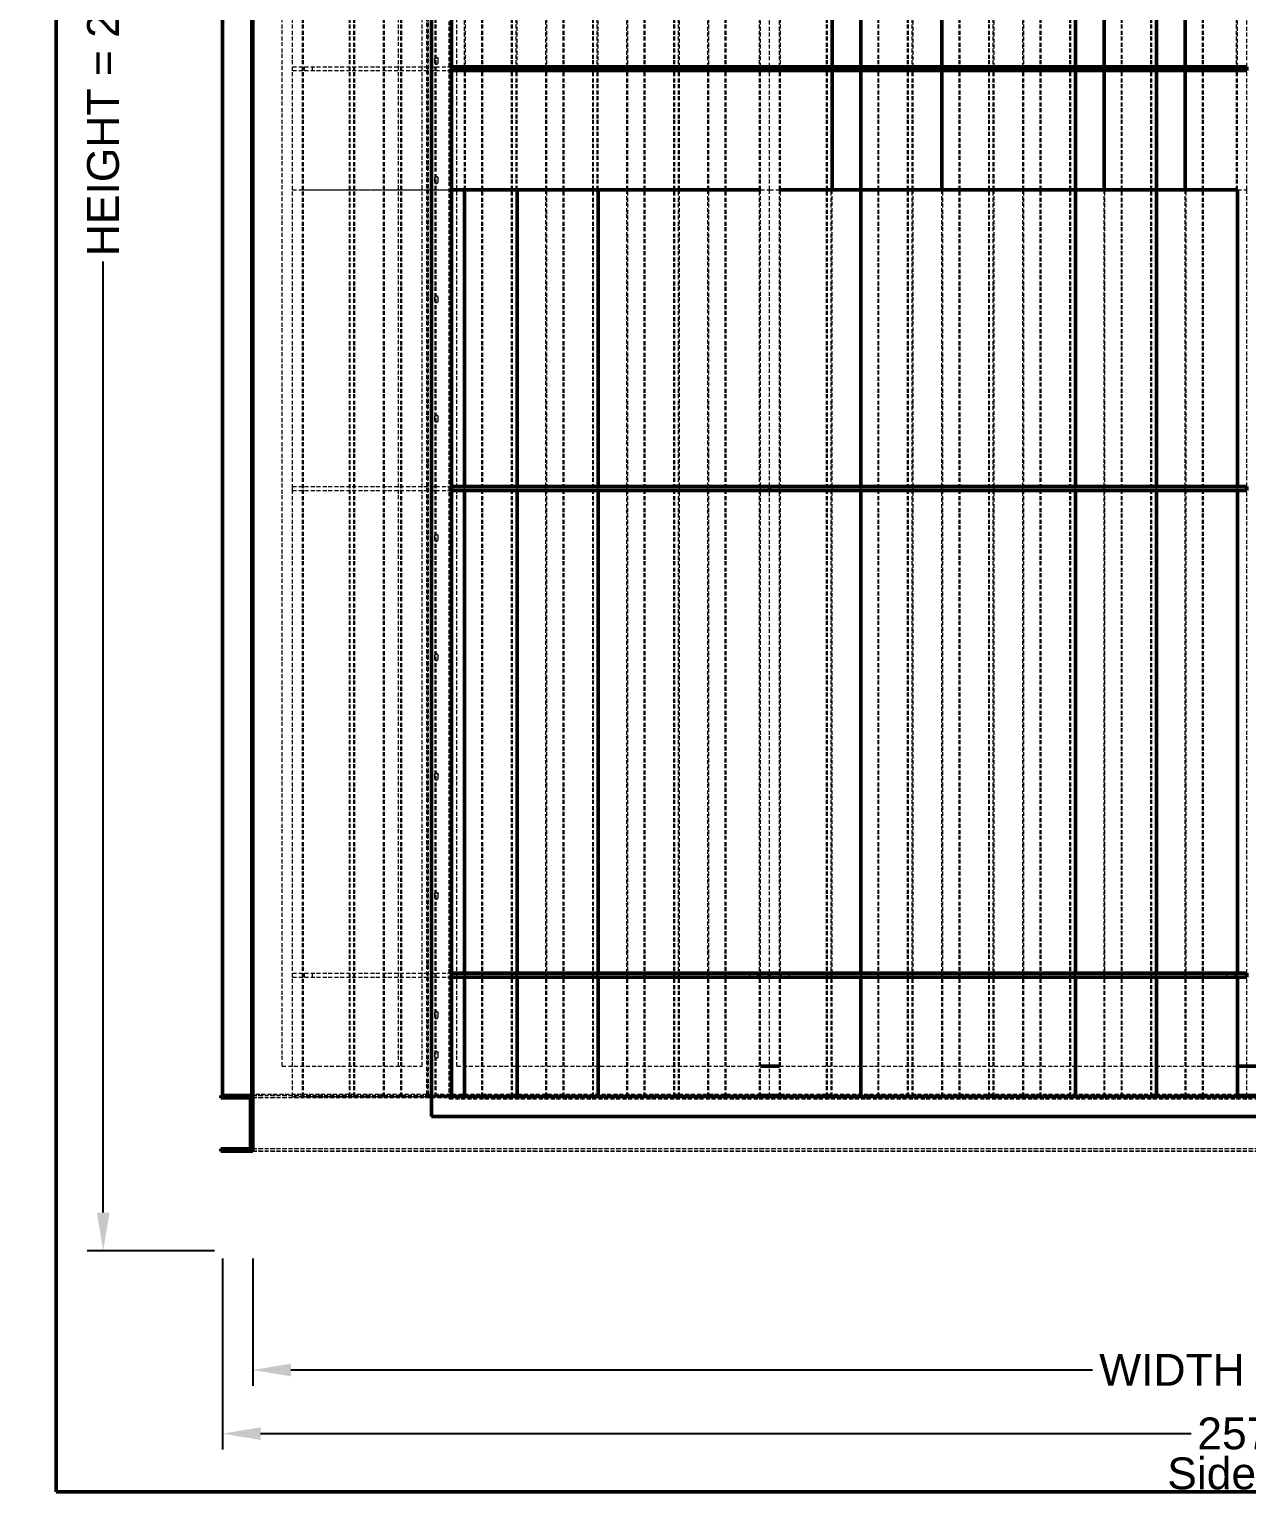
# Model space of a CAD drawing. Header units: millimetres. Extents: x 924 to 14628, y 360 to 10527.
# Drawn here: x 924 to 2455, y 7021 to 8860 of the extents above; entities that cross this region are included whole.
import ezdxf

# ---------------------------------------------------------------- set-up
doc = ezdxf.new("R2010")
doc.units = ezdxf.units.MM
doc.linetypes.add('Hidden', pattern=[15, 5, -3, 5, -2])
for name, color, linetype, lineweight in [('Default', 7, 'Continuous', 50), ('Edges', 7, 'Hidden', 15), ('HiddenEdges', 2, 'Hidden', 15), ('HiddenSilhouettes', 2, 'Hidden', 15), ('HiddenWires', 7, 'Hidden', 15), ('Silhouettes', 7, 'Continuous', 50), ('Wires', 7, 'Hidden', 15)]:
    doc.layers.add(name, color=color, linetype=linetype, lineweight=lineweight)
doc.layers.add('Dimension', color=7, linetype='Continuous', lineweight=50, true_color=0x6495ed)
doc.styles.add('Default', font='arial.ttf')
doc.dimstyles.get("Standard").update_dxf_attribs({"dimtxt": 0.18, "dimasz": 0.18, "dimexe": 0.18, "dimexo": 0.0625, "dimgap": 0.09, "dimtad": 0, "dimtih": 1, "dimtoh": 1, "dimdec": 4, "dimzin": 0, "dimdsep": 46, "dimtxsty": 'Standard', "dimcen": 0.09, "dimadec": 0, "dimazin": 0, "dimtfac": 1, "dimtdec": 4, "dimtofl": 0, "dimtmove": 0, "dimatfit": 3, "dimfxl": 1, "dimtolj": 1, "dimtzin": 0, "dimarcsym": 0})

# ---------------------------------------------------------------- blocks, each defined once
blk = doc.blocks.new('Left')
at = {"layer": 'Edges'}
for points in [[(-983.5, 38.9, 0), (-983.5, 645.9, 0)], [(-917.5, 38.9, 0), (-917.5, 645.9, 0)], [(-881.5, 38.9, 0), (-881.5, 645.9, 0)], [(-815.5, 38.9, 0), (-815.5, 645.9, 0)], [(-779.5, 38.9, 0), (-779.5, 645.9, 0)], [(-713.5, 38.9, 0), (-713.5, 645.9, 0)], [(-677.5, 38.9, 0), (-677.5, 645.9, 0)], [(-611.5, 38.9, 0), (-611.5, 645.9, 0)], [(-587.5, 38.9, 0), (-587.5, 645.9, 0)], [(-419.5, 38.9, 0), (-419.5, 645.9, 0)], [(-317.5, 38.9, 0), (-317.5, 645.9, 0)], [(-281.5, 38.9, 0), (-281.5, 645.9, 0)], [(-11.5, 38.9, 0), (-11.5, 645.9, 0)], [(-983.5, -116.1, 0), (-983.5, 33.9, 0)], [(-917.5, -116.1, 0), (-917.5, 33.9, 0)], [(-881.5, -116.1, 0), (-881.5, 33.9, 0)], [(-815.5, -116.1, 0), (-815.5, 33.9, 0)], [(-779.5, -116.1, 0), (-779.5, 33.9, 0)], [(-713.5, -116.1, 0), (-713.5, 33.9, 0)], [(-677.5, -116.1, 0), (-677.5, 33.9, 0)], [(-611.5, -116.1, 0), (-611.5, 33.9, 0)], [(-587.5, -116.1, 0), (-587.5, 33.9, 0)], [(-419.5, -116.1, 0), (-419.5, 33.9, 0)], [(-317.5, -116.1, 0), (-317.5, 33.9, 0)], [(-281.5, -116.1, 0), (-281.5, 33.9, 0)], [(-11.5, -116.1, 0), (-11.5, 33.9, 0)], [(-881.5, -489.1, 0), (-881.5, -116.1, 0)], [(-779.5, -489.1, 0), (-779.5, -116.1, 0)], [(-713.5, -489.1, 0), (-713.5, -116.1, 0)], [(-677.5, -489.1, 0), (-677.5, -116.1, 0)], [(-611.5, -489.1, 0), (-611.5, -116.1, 0)], [(-587.5, -489.1, 0), (-587.5, -116.1, 0)], [(-521.5, -489.1, 0), (-521.5, -116.1, 0)], [(-419.5, -489.1, 0), (-419.5, -116.1, 0)], [(-383.5, -489.1, 0), (-383.5, -116.1, 0)], [(-317.5, -489.1, 0), (-317.5, -116.1, 0)], [(-281.5, -489.1, 0), (-281.5, -116.1, 0)], [(-179.5, -489.1, 0), (-179.5, -116.1, 0)], [(-77.5, -489.1, 0), (-77.5, -116.1, 0)], [(-881.5, -1101.1, 0), (-881.5, -494.1, 0)], [(-779.5, -1101.1, 0), (-779.5, -494.1, 0)], [(-713.5, -1101.1, 0), (-713.5, -494.1, 0)], [(-677.5, -1101.1, 0), (-677.5, -494.1, 0)], [(-611.5, -1101.1, 0), (-611.5, -494.1, 0)], [(-587.5, -1101.1, 0), (-587.5, -494.1, 0)], [(-521.5, -1101.1, 0), (-521.5, -494.1, 0)], [(-419.5, -1101.1, 0), (-419.5, -494.1, 0)], [(-383.5, -1101.1, 0), (-383.5, -494.1, 0)], [(-317.5, -1101.1, 0), (-317.5, -494.1, 0)], [(-281.5, -1101.1, 0), (-281.5, -494.1, 0)], [(-179.5, -1101.1, 0), (-179.5, -494.1, 0)], [(-77.5, -1101.1, 0), (-77.5, -494.1, 0)], [(-881.5, -1256.1, 0), (-881.5, -1106.1, 0)], [(-779.5, -1256.1, 0), (-779.5, -1106.1, 0)], [(-713.5, -1256.1, 0), (-713.5, -1106.1, 0)], [(-677.5, -1256.1, 0), (-677.5, -1106.1, 0)], [(-611.5, -1256.1, 0), (-611.5, -1106.1, 0)], [(-587.5, -1256.1, 0), (-587.5, -1106.1, 0)], [(-521.5, -1256.1, 0), (-521.5, -1106.1, 0)], [(-419.5, -1256.1, 0), (-419.5, -1106.1, 0)], [(-383.5, -1256.1, 0), (-383.5, -1106.1, 0)], [(-317.5, -1256.1, 0), (-317.5, -1106.1, 0)], [(-281.5, -1256.1, 0), (-281.5, -1106.1, 0)], [(-179.5, -1256.1, 0), (-179.5, -1106.1, 0)], [(-77.5, -1256.1, 0), (-77.5, -1106.1, 0)]]:
    blk.add_polyline3d(points, dxfattribs=at)
at = {"layer": 'HiddenEdges'}
for points in [[(-1286.8, -1253.7, 0), (-1286.8, 1133.9, 0)], [(-1248.8, -1253.7, 0), (-1248.8, 1133.9, 0)], [(-1031.2, -1253.7, 0), (-1031.2, 1133.9, 0)], [(-1028.8, -1253.7, 0), (-1028.8, 1133.9, 0)], [(-1187.5, -116.1, 0), (-1187.5, 1023.9, 0)], [(-1128.5, -116.1, 0), (-1128.5, 1023.9, 0)], [(-1127.3, -116.1, 0), (-1127.3, 1023.9, 0)], [(-1121.5, -116.1, 0), (-1121.5, 1023.9, 0)], [(-1085.5, -116.1, 0), (-1085.5, 1023.9, 0)], [(-1062.5, -116.1, 0), (-1062.5, 1023.9, 0)], [(-1025.3, -116.1, 0), (-1025.3, 1023.9, 0)], [(-1019.5, -116.1, 0), (-1019.5, 1023.9, 0)], [(-982.3, -116.1, 0), (-982.3, 1023.9, 0)], [(-960.5, -116.1, 0), (-960.5, 1023.9, 0)], [(-923.3, -116.1, 0), (-923.3, 1023.9, 0)], [(-859.7, -116.1, 0), (-859.7, 1023.9, 0)], [(-858.5, -116.1, 0), (-858.5, 1023.9, 0)], [(-822.5, -116.1, 0), (-822.5, 1023.9, 0)], [(-821.3, -116.1, 0), (-821.3, 1023.9, 0)], [(-757.7, -116.1, 0), (-757.7, 1023.9, 0)], [(-720.5, -116.1, 0), (-720.5, 1023.9, 0)], [(-719.3, -116.1, 0), (-719.3, 1023.9, 0)], [(-655.7, -116.1, 0), (-655.7, 1023.9, 0)], [(-654.5, -116.1, 0), (-654.5, 1023.9, 0)], [(-528.5, -116.1, 0), (-528.5, 1023.9, 0)], [(-527.3, -116.1, 0), (-527.3, 1023.9, 0)], [(-522.7, -116.1, 0), (-522.7, 1023.9, 0)], [(-484.3, -116.1, 0), (-484.3, 1023.9, 0)], [(-463.7, -116.1, 0), (-463.7, 1023.9, 0)], [(-462.5, -116.1, 0), (-462.5, 1023.9, 0)], [(-426.5, -116.1, 0), (-426.5, 1023.9, 0)], [(-360.5, -116.1, 0), (-360.5, 1023.9, 0)], [(-324.5, -116.1, 0), (-324.5, 1023.9, 0)], [(-323.3, -116.1, 0), (-323.3, 1023.9, 0)], [(-258.5, -116.1, 0), (-258.5, 1023.9, 0)], [(-221.3, -116.1, 0), (-221.3, 1023.9, 0)], [(-157.7, -116.1, 0), (-157.7, 1023.9, 0)], [(-156.5, -116.1, 0), (-156.5, 1023.9, 0)], [(-55.7, -116.1, 0), (-55.7, 1023.9, 0)], [(-54.5, -116.1, 0), (-54.5, 1023.9, 0)], [(-1248.8, -1253.7, 0), (-1248.8, 743.9, 0)], [(-1001.2, -1253.7, 0), (-1001.2, 743.9, 0)], [(-983.5, 33.9, 0), (-983.5, 38.9, 0)], [(-917.5, 33.9, 0), (-917.5, 38.9, 0)], [(-881.5, 33.9, 0), (-881.5, 38.9, 0)], [(-815.5, 33.9, 0), (-815.5, 38.9, 0)], [(-779.5, 33.9, 0), (-779.5, 38.9, 0)], [(-713.5, 33.9, 0), (-713.5, 38.9, 0)], [(-677.5, 33.9, 0), (-677.5, 38.9, 0)], [(-611.5, 33.9, 0), (-611.5, 38.9, 0)], [(-587.5, 33.9, 0), (-587.5, 38.9, 0)], [(-419.5, 33.9, 0), (-419.5, 38.9, 0)], [(-317.5, 33.9, 0), (-317.5, 38.9, 0)], [(-281.5, 33.9, 0), (-281.5, 38.9, 0)], [(-11.5, 33.9, 0), (-11.5, 38.9, 0)], [(-1187.5, -1256.1, 0), (-1187.5, -116.1, 0)], [(-1128.5, -1256.1, 0), (-1128.5, -116.1, 0)], [(-1127.3, -1256.1, 0), (-1127.3, -116.1, 0)], [(-1122.7, -1256.1, 0), (-1122.7, -116.1, 0)], [(-1121.5, -1256.1, 0), (-1121.5, -116.1, 0)], [(-1063.7, -1256.1, 0), (-1063.7, -116.1, 0)], [(-1026.5, -1256.1, 0), (-1026.5, -116.1, 0)], [(-1020.7, -1256.1, 0), (-1020.7, -116.1, 0)], [(-1019.5, -1256.1, 0), (-1019.5, -116.1, 0)], [(-961.7, -1256.1, 0), (-961.7, -116.1, 0)], [(-960.5, -1256.1, 0), (-960.5, -116.1, 0)], [(-924.5, -1256.1, 0), (-924.5, -116.1, 0)], [(-923.3, -1256.1, 0), (-923.3, -116.1, 0)], [(-880.3, -1256.1, 0), (-880.3, -116.1, 0)], [(-858.5, -1256.1, 0), (-858.5, -116.1, 0)], [(-822.5, -1256.1, 0), (-822.5, -116.1, 0)], [(-821.3, -1256.1, 0), (-821.3, -116.1, 0)], [(-757.7, -1256.1, 0), (-757.7, -116.1, 0)], [(-756.5, -1256.1, 0), (-756.5, -116.1, 0)], [(-719.3, -1256.1, 0), (-719.3, -116.1, 0)], [(-655.7, -1256.1, 0), (-655.7, -116.1, 0)], [(-654.5, -1256.1, 0), (-654.5, -116.1, 0)], [(-528.5, -1256.1, 0), (-528.5, -116.1, 0)], [(-522.7, -1256.1, 0), (-522.7, -116.1, 0)], [(-463.7, -1256.1, 0), (-463.7, -116.1, 0)], [(-462.5, -1256.1, 0), (-462.5, -116.1, 0)], [(-426.5, -1256.1, 0), (-426.5, -116.1, 0)], [(-425.3, -1256.1, 0), (-425.3, -116.1, 0)], [(-360.5, -1256.1, 0), (-360.5, -116.1, 0)], [(-324.5, -1256.1, 0), (-324.5, -116.1, 0)], [(-323.3, -1256.1, 0), (-323.3, -116.1, 0)], [(-259.7, -1256.1, 0), (-259.7, -116.1, 0)], [(-258.5, -1256.1, 0), (-258.5, -116.1, 0)], [(-222.5, -1256.1, 0), (-222.5, -116.1, 0)], [(-221.3, -1256.1, 0), (-221.3, -116.1, 0)], [(-157.7, -1256.1, 0), (-157.7, -116.1, 0)], [(-156.5, -1256.1, 0), (-156.5, -116.1, 0)], [(-119.3, -1256.1, 0), (-119.3, -116.1, 0)], [(-114.7, -1256.1, 0), (-114.7, -116.1, 0)], [(-55.7, -1256.1, 0), (-55.7, -116.1, 0)], [(-54.5, -1256.1, 0), (-54.5, -116.1, 0)], [(-881.5, -494.1, 0), (-881.5, -489.1, 0)], [(-779.5, -494.1, 0), (-779.5, -489.1, 0)], [(-713.5, -494.1, 0), (-713.5, -489.1, 0)], [(-677.5, -494.1, 0), (-677.5, -489.1, 0)], [(-611.5, -494.1, 0), (-611.5, -489.1, 0)], [(-587.5, -494.1, 0), (-587.5, -489.1, 0)], [(-521.5, -494.1, 0), (-521.5, -489.1, 0)], [(-419.5, -494.1, 0), (-419.5, -489.1, 0)], [(-383.5, -494.1, 0), (-383.5, -489.1, 0)], [(-317.5, -494.1, 0), (-317.5, -489.1, 0)], [(-281.5, -494.1, 0), (-281.5, -489.1, 0)], [(-179.5, -494.1, 0), (-179.5, -489.1, 0)], [(-77.5, -494.1, 0), (-77.5, -489.1, 0)], [(-881.5, -1106.1, 0), (-881.5, -1101.1, 0)], [(-779.5, -1106.1, 0), (-779.5, -1101.1, 0)], [(-713.5, -1106.1, 0), (-713.5, -1101.1, 0)], [(-677.5, -1106.1, 0), (-677.5, -1101.1, 0)], [(-611.5, -1106.1, 0), (-611.5, -1101.1, 0)], [(-587.5, -1106.1, 0), (-587.5, -1101.1, 0)], [(-521.5, -1106.1, 0), (-521.5, -1101.1, 0)], [(-419.5, -1106.1, 0), (-419.5, -1101.1, 0)], [(-383.5, -1106.1, 0), (-383.5, -1101.1, 0)], [(-317.5, -1106.1, 0), (-317.5, -1101.1, 0)], [(-281.5, -1106.1, 0), (-281.5, -1101.1, 0)], [(-179.5, -1106.1, 0), (-179.5, -1101.1, 0)], [(-77.5, -1106.1, 0), (-77.5, -1101.1, 0)], [(-1286.8, -1239.9, 0), (-1288, -1239.9, 0)], [(1290, -1254.9, 0), (-1290, -1254.9, 0)], [(1290, -1257.9, 0), (-1290, -1257.9, 0)], [(-1250, -1253.7, 0), (-1286.8, -1253.7, 0)], [(1253, -1257.9, 0), (-1253, -1257.9, 0)], [(-1001.2, -1253.7, 0), (-1248.8, -1253.7, 0)], [(108.8, -1253.7, 0), (-1028.8, -1253.7, 0)], [(1290, -1321.9, 0), (-1290, -1321.9, 0)], [(1253, -1321.9, 0), (-1253, -1321.9, 0)], [(1290, -1324.9, 0), (-1290, -1324.9, 0)]]:
    blk.add_polyline3d(points, dxfattribs=at)
at = {"layer": 'HiddenSilhouettes'}
for points in [[(-1021, 43.9), (-1021, 48.9)], [(-1021, 43.9), (-1020.7, 42.9)], [(-1020.7, 49.9), (-1020, 50.6)], [(-1020, 50.6), (-1019, 50.9)], [(-1018, 42.2), (-1017.3, 42.9)], [(-1017.3, 49.9), (-1017, 48.9)], [(-1017, 43.9), (-1017, 48.9)], [(-1021, -106.1), (-1021, -101.1)], [(-1021, -106.1), (-1020.7, -107.1)], [(-1020.7, -100.1), (-1020, -99.4)], [(-1020, -107.8), (-1019, -108.1)], [(-1019, -99.1), (-1018, -99.4)], [(-1019, -108.1), (-1018, -107.8)], [(-1018, -107.8), (-1017.3, -107.1)], [(-1017.3, -100.1), (-1017, -101.1)], [(-1017, -106.1), (-1017, -101.1)], [(-1021, -251.1), (-1020.7, -250.1)], [(-1021, -256.1), (-1021, -251.1)], [(-1021, -256.1), (-1020.7, -257.1)], [(-1020.7, -250.1), (-1020, -249.4)], [(-1020, -249.4), (-1019, -249.1)], [(-1018, -257.8), (-1017.3, -257.1)], [(-1017.3, -250.1), (-1017, -251.1)], [(-1017, -256.1), (-1017, -251.1)], [(-1020, -257.8), (-1019, -258.1)], [(-1019, -258.1), (-1018, -257.8)], [(-1021, -406.1), (-1021, -401.1)], [(-1020.7, -400.1), (-1020, -399.4)], [(-1020, -399.4), (-1019, -399.1)], [(-1017.3, -400.1), (-1017, -401.1)], [(-1017, -406.1), (-1017, -401.1)], [(-1021, -406.1), (-1020.7, -407.1)], [(-1020, -407.8), (-1019, -408.1)], [(-1019, -408.1), (-1018, -407.8)], [(-1018, -407.8), (-1017.3, -407.1)], [(-1021, -556.1), (-1021, -551.1)], [(-1020.7, -550.1), (-1020, -549.4)], [(-1019, -549.1), (-1018, -549.4)], [(-1017.3, -550.1), (-1017, -551.1)], [(-1017, -556.1), (-1017, -551.1)], [(-1021, -556.1), (-1020.7, -557.1)], [(-1020, -557.8), (-1019, -558.1)], [(-1019, -558.1), (-1018, -557.8)], [(-1021, -706.1), (-1021, -701.1)], [(-1021, -706.1), (-1020.7, -707.1)], [(-1020.7, -700.1), (-1020, -699.4)], [(-1020, -699.4), (-1019, -699.1)], [(-1019, -708.1), (-1018, -707.8)], [(-1018, -707.8), (-1017.3, -707.1)], [(-1017.3, -700.1), (-1017, -701.1)], [(-1017, -706.1), (-1017, -701.1)], [(-1021, -856.1), (-1021, -851.1)], [(-1021, -856.1), (-1020.7, -857.1)], [(-1020.7, -850.1), (-1020, -849.4)], [(-1020, -857.8), (-1019, -858.1)], [(-1019, -849.1), (-1018, -849.4)], [(-1019, -858.1), (-1018, -857.8)], [(-1018, -857.8), (-1017.3, -857.1)], [(-1017.3, -850.1), (-1017, -851.1)], [(-1017, -856.1), (-1017, -851.1)], [(-1021, -1006.1), (-1021, -1001.1)], [(-1021, -1006.1), (-1020.7, -1007.1)], [(-1020.7, -1000.1), (-1020, -999.4)], [(-1020, -999.4), (-1019, -999.1)], [(-1019, -1008.1), (-1018, -1007.8)], [(-1018, -1007.8), (-1017.3, -1007.1)], [(-1017.3, -1000.1), (-1017, -1001.1)], [(-1017, -1006.1), (-1017, -1001.1)], [(-1021, -1156.1), (-1021, -1151.1)], [(-1021, -1156.1), (-1020.7, -1157.1)], [(-1020.7, -1150.1), (-1020, -1149.4)], [(-1020, -1149.4), (-1019, -1149.1)], [(-1019, -1149.1), (-1018, -1149.4)], [(-1019, -1158.1), (-1018, -1157.8)], [(-1018, -1157.8), (-1017.3, -1157.1)], [(-1017.3, -1150.1), (-1017, -1151.1)], [(-1017, -1156.1), (-1017, -1151.1)], [(-1021, -1206.1), (-1021, -1201.1)], [(-1021, -1206.1), (-1020.7, -1207.1)], [(-1019, -1199.1), (-1018, -1199.4)], [(-1019, -1208.1), (-1018, -1207.8)], [(-1017.3, -1200.1), (-1017, -1201.1)], [(-1017, -1206.1), (-1017, -1201.1)]]:
    blk.add_lwpolyline(points, dxfattribs=at)
for points in [[(-1030, -1254.9, 0), (-1030, 1135.1, 0)], [(-1066.8, -1218.1, 0), (-1066.8, 1098.3, 0)], [(-993.2, -1218.1, 0), (-993.2, 1098.3, 0)], [(-1186.3, -116.1, 0), (-1186.3, 1023.9, 0)], [(-1122.7, -116.1, 0), (-1122.7, 1023.9, 0)], [(-1084.3, -116.1, 0), (-1084.3, 1023.9, 0)], [(-1063.7, -116.1, 0), (-1063.7, 1023.9, 0)], [(-1026.5, -116.1, 0), (-1026.5, 1023.9, 0)], [(-1020.7, -116.1, 0), (-1020.7, 1023.9, 0)], [(-961.7, -116.1, 0), (-961.7, 1023.9, 0)], [(-924.5, -116.1, 0), (-924.5, 1023.9, 0)], [(-918.7, -116.1, 0), (-918.7, 1023.9, 0)], [(-880.3, -116.1, 0), (-880.3, 1023.9, 0)], [(-816.7, -116.1, 0), (-816.7, 1023.9, 0)], [(-778.3, -116.1, 0), (-778.3, 1023.9, 0)], [(-756.5, -116.1, 0), (-756.5, 1023.9, 0)], [(-714.7, -116.1, 0), (-714.7, 1023.9, 0)], [(-676.3, -116.1, 0), (-676.3, 1023.9, 0)], [(-612.7, -116.1, 0), (-612.7, 1023.9, 0)], [(-586.3, -116.1, 0), (-586.3, 1023.9, 0)], [(-425.3, -116.1, 0), (-425.3, 1023.9, 0)], [(-420.7, -116.1, 0), (-420.7, 1023.9, 0)], [(-382.3, -116.1, 0), (-382.3, 1023.9, 0)], [(-361.7, -116.1, 0), (-361.7, 1023.9, 0)], [(-318.7, -116.1, 0), (-318.7, 1023.9, 0)], [(-280.3, -116.1, 0), (-280.3, 1023.9, 0)], [(-259.7, -116.1, 0), (-259.7, 1023.9, 0)], [(-222.5, -116.1, 0), (-222.5, 1023.9, 0)], [(-216.7, -116.1, 0), (-216.7, 1023.9, 0)], [(-178.3, -116.1, 0), (-178.3, 1023.9, 0)], [(-120.5, -116.1, 0), (-120.5, 1023.9, 0)], [(-119.3, -116.1, 0), (-119.3, 1023.9, 0)], [(-114.7, -116.1, 0), (-114.7, 1023.9, 0)], [(-76.3, -116.1, 0), (-76.3, 1023.9, 0)], [(-12.7, -116.1, 0), (-12.7, 1023.9, 0)], [(-1003, -1259.1, 0), (-1003, 746.9, 0)], [(-1213.2, -1218.1, 0), (-1213.2, 708.3, 0)], [(-1036.8, -1218.1, 0), (-1036.8, 708.3, 0)], [(-1200, 38.9, 0), (-1000, 38.9, 0)], [(-1200, 33.9, 0), (-1200, 38.9, 0)], [(-1185, 33.9, 0), (-1185, 38.9, 0)], [(-1175, 33.9, 0), (-1175, 38.9, 0)], [(-1021, 48.9, 0), (-1020.7, 49.9, 0)], [(-1020.7, 42.9, 0), (-1020, 42.2, 0)], [(-1020, 42.2, 0), (-1019, 41.9, 0)], [(-1019, 50.9, 0), (-1018, 50.6, 0)], [(-1019, 41.9, 0), (-1018, 42.2, 0)], [(-1018, 50.6, 0), (-1017.3, 49.9, 0)], [(-1017.3, 42.9, 0), (-1017, 43.9, 0)], [(-625, 33.9, 0), (-625, 38.9, 0)], [(-615, 33.9, 0), (-615, 38.9, 0)], [(-585, 33.9, 0), (-585, 38.9, 0)], [(-575, 33.9, 0), (-575, 38.9, 0)], [(-521.5, 33.9, 0), (-521.5, 38.9, 0)], [(-485.5, 33.9, 0), (-485.5, 38.9, 0)], [(-383.5, 33.9, 0), (-383.5, 38.9, 0)], [(-215.5, 33.9, 0), (-215.5, 38.9, 0)], [(-179.5, 33.9, 0), (-179.5, 38.9, 0)], [(-113.5, 33.9, 0), (-113.5, 38.9, 0)], [(-77.5, 33.9, 0), (-77.5, 38.9, 0)], [(-25, 33.9, 0), (-25, 38.9, 0)], [(-15, 33.9, 0), (-15, 38.9, 0)], [(-1200, 33.9, 0), (-1000, 33.9, 0)], [(-1021, -101.1, 0), (-1020.7, -100.1, 0)], [(-1020.7, -107.1, 0), (-1020, -107.8, 0)], [(-1020, -99.4, 0), (-1019, -99.1, 0)], [(-1018, -99.4, 0), (-1017.3, -100.1, 0)], [(-1017.3, -107.1, 0), (-1017, -106.1, 0)], [(-1187.5, -116.1, 0), (-1121.5, -116.1, 0)], [(-1186.3, -1256.1, 0), (-1186.3, -116.1, 0)], [(-1122.8, -116.1, 0), (-1063.7, -116.1, 0)], [(-1122.8, -116.1, 0), (-1062.5, -116.1, 0)], [(-1085.5, -116.1, 0), (-1019.5, -116.1, 0)], [(-1085.5, -1256.1, 0), (-1085.5, -116.1, 0)], [(-1084.3, -1256.1, 0), (-1084.3, -116.1, 0)], [(-1062.5, -1256.1, 0), (-1062.5, -116.1, 0)], [(-1026.5, -116.1, 0), (-982.4, -116.1, 0)], [(-1025.3, -1256.1, 0), (-1025.3, -116.1, 0)], [(-1025.3, -116.1, 0), (-1000, -116.1, 0)], [(-983.5, -116.1, 0), (-982.4, -116.1, 0)], [(-982.3, -1256.1, 0), (-982.3, -116.1, 0)], [(-924.5, -116.1, 0), (-858.5, -116.1, 0)], [(-923.3, -116.1, 0), (-917.5, -116.1, 0)], [(-918.7, -1256.1, 0), (-918.7, -116.1, 0)], [(-881.5, -116.1, 0), (-859.7, -116.1, 0)], [(-859.7, -1256.1, 0), (-859.7, -116.1, 0)], [(-822.5, -116.1, 0), (-756.5, -116.1, 0)], [(-821.3, -116.1, 0), (-815.5, -116.1, 0)], [(-816.7, -1256.1, 0), (-816.7, -116.1, 0)], [(-779.5, -116.1, 0), (-757.7, -116.1, 0)], [(-778.3, -1256.1, 0), (-778.3, -116.1, 0)], [(-720.5, -1256.1, 0), (-720.5, -116.1, 0)], [(-720.5, -116.1, 0), (-654.9, -116.1, 0)], [(-719.3, -116.1, 0), (-713.5, -116.1, 0)], [(-714.7, -1256.1, 0), (-714.7, -116.1, 0)], [(-677.5, -116.1, 0), (-655.7, -116.1, 0)], [(-676.3, -1256.1, 0), (-676.3, -116.1, 0)], [(-612.7, -1256.1, 0), (-612.7, -116.1, 0)], [(-586.3, -1256.1, 0), (-586.3, -116.1, 0)], [(-528.5, -116.1, 0), (-467.8, -116.1, 0)], [(-527.3, -1256.1, 0), (-527.3, -116.1, 0)], [(-527.3, -116.1, 0), (-521.5, -116.1, 0)], [(-485.5, -116.1, 0), (-467.8, -116.1, 0)], [(-484.3, -1256.1, 0), (-484.3, -116.1, 0)], [(-426.5, -116.1, 0), (-374.2, -116.1, 0)], [(-425.3, -116.1, 0), (-419.5, -116.1, 0)], [(-420.7, -1256.1, 0), (-420.7, -116.1, 0)], [(-383.5, -116.1, 0), (-374.2, -116.1, 0)], [(-382.3, -1256.1, 0), (-382.3, -116.1, 0)], [(-361.7, -1256.1, 0), (-361.7, -116.1, 0)], [(-324.5, -116.1, 0), (-280.7, -116.1, 0)], [(-323.3, -116.1, 0), (-317.5, -116.1, 0)], [(-318.7, -1256.1, 0), (-318.7, -116.1, 0)], [(-281.5, -116.1, 0), (-280.7, -116.1, 0)], [(-280.3, -1256.1, 0), (-280.3, -116.1, 0)], [(-222.5, -116.1, 0), (-156.5, -116.1, 0)], [(-221.3, -116.1, 0), (-215.5, -116.1, 0)], [(-216.7, -1256.1, 0), (-216.7, -116.1, 0)], [(-179.5, -116.1, 0), (-157.7, -116.1, 0)], [(-178.3, -1256.1, 0), (-178.3, -116.1, 0)], [(-120.5, -1256.1, 0), (-120.5, -116.1, 0)], [(-120.5, -116.1, 0), (-54.5, -116.1, 0)], [(-119.3, -116.1, 0), (-113.5, -116.1, 0)], [(-77.5, -116.1, 0), (-55.7, -116.1, 0)], [(-76.3, -1256.1, 0), (-76.3, -116.1, 0)], [(-12.7, -1256.1, 0), (-12.7, -116.1, 0)], [(-1020.7, -257.1, 0), (-1020, -257.8, 0)], [(-1019, -249.1, 0), (-1018, -249.4, 0)], [(-1018, -249.4, 0), (-1017.3, -250.1, 0)], [(-1017.3, -257.1, 0), (-1017, -256.1, 0)], [(-1021, -401.1, 0), (-1020.7, -400.1, 0)], [(-1019, -399.1, 0), (-1018, -399.4, 0)], [(-1018, -399.4, 0), (-1017.3, -400.1, 0)], [(-1020.7, -407.1, 0), (-1020, -407.8, 0)], [(-1017.3, -407.1, 0), (-1017, -406.1, 0)], [(-1200, -489.1, 0), (-1000, -489.1, 0)], [(-1200, -494.1, 0), (-1200, -489.1, 0)], [(-1200, -494.1, 0), (-1000, -494.1, 0)], [(-983.5, -494.1, 0), (-983.5, -489.1, 0)], [(-917.5, -494.1, 0), (-917.5, -489.1, 0)], [(-815.5, -494.1, 0), (-815.5, -489.1, 0)], [(-485.5, -494.1, 0), (-485.5, -489.1, 0)], [(-215.5, -494.1, 0), (-215.5, -489.1, 0)], [(-113.5, -494.1, 0), (-113.5, -489.1, 0)], [(-11.5, -494.1, 0), (-11.5, -489.1, 0)], [(-1021, -551.1, 0), (-1020.7, -550.1, 0)], [(-1020, -549.4, 0), (-1019, -549.1, 0)], [(-1018, -549.4, 0), (-1017.3, -550.1, 0)], [(-1020.7, -557.1, 0), (-1020, -557.8, 0)], [(-1018, -557.8, 0), (-1017.3, -557.1, 0)], [(-1017.3, -557.1, 0), (-1017, -556.1, 0)], [(-1021, -701.1, 0), (-1020.7, -700.1, 0)], [(-1020.7, -707.1, 0), (-1020, -707.8, 0)], [(-1020, -707.8, 0), (-1019, -708.1, 0)], [(-1019, -699.1, 0), (-1018, -699.4, 0)], [(-1018, -699.4, 0), (-1017.3, -700.1, 0)], [(-1017.3, -707.1, 0), (-1017, -706.1, 0)], [(-1021, -851.1, 0), (-1020.7, -850.1, 0)], [(-1020.7, -857.1, 0), (-1020, -857.8, 0)], [(-1020, -849.4, 0), (-1019, -849.1, 0)], [(-1018, -849.4, 0), (-1017.3, -850.1, 0)], [(-1017.3, -857.1, 0), (-1017, -856.1, 0)], [(-1021, -1001.1, 0), (-1020.7, -1000.1, 0)], [(-1020.7, -1007.1, 0), (-1020, -1007.8, 0)], [(-1020, -1007.8, 0), (-1019, -1008.1, 0)], [(-1019, -999.1, 0), (-1018, -999.4, 0)], [(-1018, -999.4, 0), (-1017.3, -1000.1, 0)], [(-1017.3, -1007.1, 0), (-1017, -1006.1, 0)], [(-1200, -1101.1, 0), (-1000, -1101.1, 0)], [(-1200, -1106.1, 0), (-1200, -1101.1, 0)], [(-1185, -1106.1, 0), (-1185, -1101.1, 0)], [(-1175, -1106.1, 0), (-1175, -1101.1, 0)], [(-983.5, -1106.1, 0), (-983.5, -1101.1, 0)], [(-917.5, -1106.1, 0), (-917.5, -1101.1, 0)], [(-815.5, -1106.1, 0), (-815.5, -1101.1, 0)], [(-625, -1106.1, 0), (-625, -1101.1, 0)], [(-615, -1106.1, 0), (-615, -1101.1, 0)], [(-585, -1106.1, 0), (-585, -1101.1, 0)], [(-575, -1106.1, 0), (-575, -1101.1, 0)], [(-485.5, -1106.1, 0), (-485.5, -1101.1, 0)], [(-215.5, -1106.1, 0), (-215.5, -1101.1, 0)], [(-113.5, -1106.1, 0), (-113.5, -1101.1, 0)], [(-25, -1106.1, 0), (-25, -1101.1, 0)], [(-15, -1106.1, 0), (-15, -1101.1, 0)], [(-11.5, -1106.1, 0), (-11.5, -1101.1, 0)], [(-1200, -1106.1, 0), (-1000, -1106.1, 0)], [(-1021, -1151.1, 0), (-1020.7, -1150.1, 0)], [(-1020.7, -1157.1, 0), (-1020, -1157.8, 0)], [(-1020, -1157.8, 0), (-1019, -1158.1, 0)], [(-1018, -1149.4, 0), (-1017.3, -1150.1, 0)], [(-1017.3, -1157.1, 0), (-1017, -1156.1, 0)], [(-1021, -1201.1, 0), (-1020.7, -1200.1, 0)], [(-1020.7, -1200.1, 0), (-1020, -1199.4, 0)], [(-1020.7, -1207.1, 0), (-1020, -1207.8, 0)], [(-1020, -1199.4, 0), (-1019, -1199.1, 0)], [(-1020, -1207.8, 0), (-1019, -1208.1, 0)], [(-1018, -1199.4, 0), (-1017.3, -1200.1, 0)], [(-1018, -1207.8, 0), (-1017.3, -1207.1, 0)], [(-1017.3, -1207.1, 0), (-1017, -1206.1, 0)], [(-1213.2, -1218.1, 0), (-1036.8, -1218.1, 0)], [(-993.2, -1218.1, 0), (-611.5, -1218.1, 0)], [(-587.5, -1218.1, 0), (-11.5, -1218.1, 0)], [(-1250, -1254.9, 0), (-1000, -1254.9, 0)], [(-1187.5, -1256.1, 0), (-1121.5, -1256.1, 0)], [(-1122.8, -1256.1, 0), (-1063.7, -1256.1, 0)], [(-1122.8, -1256.1, 0), (-1062.5, -1256.1, 0)], [(-1085.5, -1256.1, 0), (-1019.5, -1256.1, 0)], [(-1029.2, -1254.9, 0), (-611.5, -1254.9, 0)], [(-1026.5, -1256.1, 0), (-982.4, -1256.1, 0)], [(-1025.3, -1256.1, 0), (-982.4, -1256.1, 0)], [(-1003, -1259.1, 0), (1003, -1259.1, 0)], [(-587.5, -1254.9, 0), (-11.5, -1254.9, 0)], [(-1250, -1324.9, 0), (1250, -1324.9, 0)]]:
    blk.add_polyline3d(points, dxfattribs=at)
at = {"layer": 'HiddenWires'}
for points in [[(-1200, -116.1, 0), (-1200, 1023.9, 0)], [(-600, 33.9, 0), (-600, 38.9, 0)], [(0, 33.9, 0), (0, 38.9, 0)], [(-1200, -1256.1, 0), (-1200, -116.1, 0)], [(-1200, -116.1, 0), (-982.4, -116.1, 0)], [(-935.6, -116.1, 0), (-611.5, -116.1, 0)], [(-587.5, -116.1, 0), (-11.5, -116.1, 0)], [(-600, -494.1, 0), (-600, -489.1, 0)], [(0, -494.1, 0), (0, -489.1, 0)], [(-600, -1106.1, 0), (-600, -1101.1, 0)], [(0, -1106.1, 0), (0, -1101.1, 0)], [(-1200, -1256.1, 0), (-982.4, -1256.1, 0)]]:
    blk.add_polyline3d(points, dxfattribs=at)
at = {"layer": 'Silhouettes'}
blk.add_lwpolyline([(-1000, -1256.1), (1000, -1256.1)], dxfattribs=at)
for points in [[(-1497, -1753.1, 0), (-1497, 1240.9, 0)], [(-1288, -1254.9, 0), (-1288, 1135.1, 0)], [(-1251.2, -1256.1, 0), (-1251.2, 1133.9, 0)], [(-1250, -1205.3, 0), (-1250, 1135.1, 0)], [(-1025, -1281.1, 0), (-1025, 768.9, 0)], [(-1000, -1256.1, 0), (-1000, 743.9, 0)], [(-521.5, 38.9, 0), (-521.5, 645.9, 0)], [(-485.5, 38.9, 0), (-485.5, 645.9, 0)], [(-383.5, 38.9, 0), (-383.5, 645.9, 0)], [(-215.5, 38.9, 0), (-215.5, 645.9, 0)], [(-179.5, 38.9, 0), (-179.5, 645.9, 0)], [(-113.5, 38.9, 0), (-113.5, 645.9, 0)], [(-77.5, 38.9, 0), (-77.5, 645.9, 0)], [(-1000, 38.9, 0), (-600, 38.9, 0)], [(-600, 38.9, 0), (0, 38.9, 0)], [(-600, 33.9, 0), (-600, 38.9, 0)], [(0, 33.9, 0), (0, 38.9, 0)], [(-1000, 33.9, 0), (-600, 33.9, 0)], [(-600, 33.9, 0), (0, 33.9, 0)], [(-521.5, -116.1, 0), (-521.5, 33.9, 0)], [(-485.5, -116.1, 0), (-485.5, 33.9, 0)], [(-383.5, -116.1, 0), (-383.5, 33.9, 0)], [(-215.5, -116.1, 0), (-215.5, 33.9, 0)], [(-179.5, -116.1, 0), (-179.5, 33.9, 0)], [(-113.5, -116.1, 0), (-113.5, 33.9, 0)], [(-77.5, -116.1, 0), (-77.5, 33.9, 0)], [(-1000, -116.1, 0), (-983.5, -116.1, 0)], [(-983.5, -116.1, 0), (-917.5, -116.1, 0)], [(-983.5, -489.1, 0), (-983.5, -116.1, 0)], [(-917.5, -489.1, 0), (-917.5, -116.1, 0)], [(-917.5, -116.1, 0), (-881.5, -116.1, 0)], [(-881.5, -116.1, 0), (-815.5, -116.1, 0)], [(-815.5, -489.1, 0), (-815.5, -116.1, 0)], [(-815.5, -116.1, 0), (-779.5, -116.1, 0)], [(-779.5, -116.1, 0), (-713.5, -116.1, 0)], [(-713.5, -116.1, 0), (-677.5, -116.1, 0)], [(-677.5, -116.1, 0), (-611.5, -116.1, 0)], [(-587.5, -116.1, 0), (-521.5, -116.1, 0)], [(-521.5, -116.1, 0), (-485.5, -116.1, 0)], [(-485.5, -116.1, 0), (-419.5, -116.1, 0)], [(-485.5, -489.1, 0), (-485.5, -116.1, 0)], [(-419.5, -116.1, 0), (-383.5, -116.1, 0)], [(-383.5, -116.1, 0), (-317.5, -116.1, 0)], [(-317.5, -116.1, 0), (-281.5, -116.1, 0)], [(-281.5, -116.1, 0), (-215.5, -116.1, 0)], [(-215.5, -489.1, 0), (-215.5, -116.1, 0)], [(-215.5, -116.1, 0), (-179.5, -116.1, 0)], [(-179.5, -116.1, 0), (-113.5, -116.1, 0)], [(-113.5, -489.1, 0), (-113.5, -116.1, 0)], [(-113.5, -116.1, 0), (-77.5, -116.1, 0)], [(-77.5, -116.1, 0), (-11.5, -116.1, 0)], [(-11.5, -489.1, 0), (-11.5, -116.1, 0)], [(-1000, -489.1, 0), (-600, -489.1, 0)], [(-1000, -494.1, 0), (-600, -494.1, 0)], [(-983.5, -1101.1, 0), (-983.5, -494.1, 0)], [(-917.5, -1101.1, 0), (-917.5, -494.1, 0)], [(-815.5, -1101.1, 0), (-815.5, -494.1, 0)], [(-600, -489.1, 0), (0, -489.1, 0)], [(-600, -494.1, 0), (-600, -489.1, 0)], [(-600, -494.1, 0), (0, -494.1, 0)], [(-485.5, -1101.1, 0), (-485.5, -494.1, 0)], [(-215.5, -1101.1, 0), (-215.5, -494.1, 0)], [(-113.5, -1101.1, 0), (-113.5, -494.1, 0)], [(-11.5, -1101.1, 0), (-11.5, -494.1, 0)], [(0, -494.1, 0), (0, -489.1, 0)], [(-1000, -1101.1, 0), (-600, -1101.1, 0)], [(-600, -1101.1, 0), (0, -1101.1, 0)], [(-600, -1106.1, 0), (-600, -1101.1, 0)], [(0, -1106.1, 0), (0, -1101.1, 0)], [(-1000, -1106.1, 0), (-600, -1106.1, 0)], [(-983.5, -1256.1, 0), (-983.5, -1106.1, 0)], [(-917.5, -1256.1, 0), (-917.5, -1106.1, 0)], [(-815.5, -1256.1, 0), (-815.5, -1106.1, 0)], [(-600, -1106.1, 0), (0, -1106.1, 0)], [(-485.5, -1256.1, 0), (-485.5, -1106.1, 0)], [(-215.5, -1256.1, 0), (-215.5, -1106.1, 0)], [(-113.5, -1256.1, 0), (-113.5, -1106.1, 0)], [(-11.5, -1256.1, 0), (-11.5, -1106.1, 0)], [(-1250, -1256.1, 0), (-1250, -1205.3, 0)], [(-611.5, -1218.1, 0), (-587.5, -1218.1, 0)], [(-11.5, -1218.1, 0), (12.5, -1218.1, 0)], [(-1290, -1254.9, 0), (-1250, -1254.9, 0)], [(-1290, -1257.9, 0), (-1290, -1254.9, 0)], [(-1290, -1257.9, 0), (-1253, -1257.9, 0)], [(-1253, -1321.9, 0), (-1253, -1257.9, 0)], [(-1251.2, -1256.1, 0), (-1250, -1256.1, 0)], [(-1250, -1324.9, 0), (-1250, -1254.9, 0)], [(-611.5, -1254.9, 0), (-587.5, -1254.9, 0)], [(-11.5, -1254.9, 0), (12.5, -1254.9, 0)], [(-1025, -1281.1, 0), (1025, -1281.1, 0)], [(-1290, -1321.9, 0), (-1253, -1321.9, 0)], [(-1290, -1324.9, 0), (-1290, -1321.9, 0)], [(-1290, -1324.9, 0), (-1250, -1324.9, 0)], [(-1497, -1753.1, 0), (1497, -1753.1, 0)]]:
    blk.add_polyline3d(points, dxfattribs=at)
for points in [[(-625, 38.9, 0)], [(-615, 38.9, 0)], [(-585, 38.9, 0)], [(-575, 38.9, 0)], [(-25, 38.9, 0)], [(-15, 38.9, 0)], [(-625, -1101.1, 0)], [(-615, -1101.1, 0)], [(-585, -1101.1, 0)], [(-575, -1101.1, 0)], [(-25, -1101.1, 0)], [(-15, -1101.1, 0)], [(-1000, -1254.9, 0)]]:
    blk.add_polyline3d(points, close=True, dxfattribs=at)
at = {"layer": 'Wires'}
for points in [[(-600, 38.9, 0), (-600, 645.9, 0)], [(0, 38.9, 0), (0, 645.9, 0)], [(-600, -116.1, 0), (-600, 33.9, 0)], [(0, -116.1, 0), (0, 33.9, 0)], [(-611.5, -116.1, 0), (-600, -116.1, 0)], [(-600, -489.1, 0), (-600, -116.1, 0)], [(-600, -116.1, 0), (-587.5, -116.1, 0)], [(-11.5, -116.1, 0), (0, -116.1, 0)], [(0, -489.1, 0), (0, -116.1, 0)], [(-600, -1101.1, 0), (-600, -494.1, 0)], [(0, -1101.1, 0), (0, -494.1, 0)], [(-600, -1256.1, 0), (-600, -1106.1, 0)], [(0, -1256.1, 0), (0, -1106.1, 0)]]:
    blk.add_polyline3d(points, dxfattribs=at)
blk = doc.blocks.new('*D13')
at = {"layer": 'Defpoints', "color": 0}
for p in [(1205.3, 7324), (3705.3, 7324), (3705.3, 7174)]:
    blk.add_point(p, dxfattribs=at)
at = {"layer": 'Dimension', "color": 0, "lineweight": -2}
for p, q in [((1205.3, 7314), (1205.3, 7154)), ((3705.3, 7314), (3705.3, 7154)), ((1253.3, 7174), (2261.5, 7174)), ((3657.3, 7174), (2649.2, 7174))]:
    blk.add_line(p, q, dxfattribs=at)
at = {"layer": 'Dimension', "color": 0}
for points in [[(1253.3, 7182), (1253.3, 7166), (1205.3, 7174)], [(3657.3, 7166), (3657.3, 7182), (3705.3, 7174)]]:
    blk.add_solid(points, dxfattribs=at)
at = {"layer": 'Dimension', "color": 0, "insert": (2455.3, 7174), "char_height": 40, "attachment_point": 5, "style": 'Default'}
blk.add_mtext('\\A1;WIDTH = 2500', dxfattribs=at)
blk = doc.blocks.new('*D14')
at = {"layer": 'Defpoints', "color": 0}
for p in [(1167.3, 7324), (3743.3, 7324), (3743.3, 7094)]:
    blk.add_point(p, dxfattribs=at)
at = {"layer": 'Dimension', "color": 0, "lineweight": -2}
for p, q in [((1167.3, 7314), (1167.3, 7074)), ((3743.3, 7314), (3743.3, 7074)), ((1215.3, 7094), (2385.3, 7094)), ((3695.3, 7094), (2525.4, 7094))]:
    blk.add_line(p, q, dxfattribs=at)
at = {"layer": 'Dimension', "color": 0}
for points in [[(1215.3, 7102), (1215.3, 7086), (1167.3, 7094)], [(3695.3, 7086), (3695.3, 7102), (3743.3, 7094)]]:
    blk.add_solid(points, dxfattribs=at)
at = {"layer": 'Dimension', "color": 0, "insert": (2455.3, 7094), "char_height": 40, "attachment_point": 5, "style": 'Default'}
blk.add_mtext('\\A1;2576', dxfattribs=at)
blk = doc.blocks.new('*D15')
at = {"layer": 'Defpoints', "color": 0}
for p in [(1017.3, 10224), (1167.3, 10224), (1167.3, 7324)]:
    blk.add_point(p, dxfattribs=at)
at = {"layer": 'Dimension', "color": 0, "lineweight": -2}
for p, q in [((1157.3, 10224), (997.3, 10224)), ((1017.3, 10176), (1017.3, 8980)), ((1017.3, 7372), (1017.3, 8568)), ((1157.3, 7324), (997.3, 7324))]:
    blk.add_line(p, q, dxfattribs=at)
at = {"layer": 'Dimension', "color": 0}
for points in [[(1025.3, 10176), (1009.3, 10176), (1017.3, 10224)], [(1009.3, 7372), (1025.3, 7372), (1017.3, 7324)]]:
    blk.add_solid(points, dxfattribs=at)
at = {"layer": 'Dimension', "color": 0, "insert": (1017.3, 8774), "char_height": 40, "attachment_point": 5, "rotation": 90, "style": 'Default'}
blk.add_mtext('\\A1;HEIGHT = 2900', dxfattribs=at)

msp = doc.modelspace()

# ---------------------------------------------------------------- block references
at = {"layer": 'Default'}
msp.add_blockref('Left', (2455.3333, 8774), dxfattribs=at)

# ---------------------------------------------------------------- texts
at = {"layer": 'Dimension', "style": 'Default'}
msp.add_text('Side View', height=40, dxfattribs=at).set_placement((2355.3333, 7024))

# ---------------------------------------------------------------- dimensions: what is measured, and where the dimension line sits
at = {"layer": 'Dimension'}
dim = msp.add_linear_dim(base=(1017.3333, 10224), p1=(1167.3333, 7324), p2=(1167.3333, 10224), angle=90, text='HEIGHT = <>', dimstyle='Standard', override={"dimscale": 1, "dimtxt": 40, "dimasz": 48, "dimexe": 20, "dimexo": 10, "dimgap": 10, "dimtad": 0, "dimjust": 0, "dimtih": 0, "dimtoh": 0, "dimdec": 3, "dimlfac": 1, "dimzin": 8, "dimlunit": 2, "dimpost": '', "dimtxsty": 'Default', "dimsah": 0, "dimse1": 0, "dimse2": 0, "dimclrt": 0, "dimtol": 0, "dimlim": 0, "dimtp": 0, "dimtm": 0, "dimtfac": 1, "dimtdec": 3, "dimtix": 0, "dimtzin": 8}, dxfattribs=at)
dim.commit()
dim.dimension.update_dxf_attribs({"geometry": '*D15', "text_midpoint": (1017.3333, 8774), "dimtype": 160})
dim = msp.add_linear_dim(base=(3743.3333, 7094), p1=(1167.3333, 7324), p2=(3743.3333, 7324), dimstyle='Standard', override={"dimscale": 1, "dimtxt": 40, "dimasz": 48, "dimexe": 20, "dimexo": 10, "dimgap": 10, "dimtad": 0, "dimjust": 0, "dimtih": 0, "dimtoh": 0, "dimdec": 3, "dimlfac": 1, "dimzin": 8, "dimlunit": 2, "dimpost": '', "dimtxsty": 'Default', "dimsah": 0, "dimse1": 0, "dimse2": 0, "dimclrt": 0, "dimtol": 0, "dimlim": 0, "dimtp": 0, "dimtm": 0, "dimtfac": 1, "dimtdec": 3, "dimtix": 0, "dimtzin": 8}, dxfattribs=at)
dim.commit()
dim.dimension.update_dxf_attribs({"geometry": '*D14', "text_midpoint": (2455.3333, 7094), "dimtype": 160})
dim = msp.add_linear_dim(base=(3705.3333, 7174), p1=(1205.3333, 7324), p2=(3705.3333, 7324), text='WIDTH = <>', dimstyle='Standard', override={"dimscale": 1, "dimtxt": 40, "dimasz": 48, "dimexe": 20, "dimexo": 10, "dimgap": 10, "dimtad": 0, "dimjust": 0, "dimtih": 0, "dimtoh": 0, "dimdec": 3, "dimlfac": 1, "dimzin": 8, "dimlunit": 2, "dimpost": '', "dimtxsty": 'Default', "dimsah": 0, "dimse1": 0, "dimse2": 0, "dimclrt": 0, "dimtol": 0, "dimlim": 0, "dimtp": 0, "dimtm": 0, "dimtfac": 1, "dimtdec": 3, "dimtix": 0, "dimtzin": 8}, dxfattribs=at)
dim.commit()
dim.dimension.update_dxf_attribs({"geometry": '*D13', "text_midpoint": (2455.3333, 7174), "dimtype": 160})

doc.saveas('drawing.dxf')
